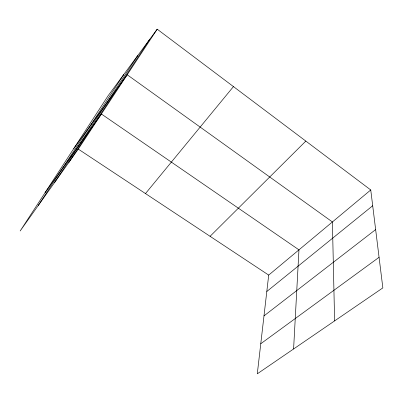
<?xml version="1.0" encoding="UTF-8"?>
<svg xmlns="http://www.w3.org/2000/svg" width="403" height="403" viewBox="0 0 403 403"><rect width="100%" height="100%" fill="white"/><g stroke="black" fill="none" stroke-linecap="round" stroke-linejoin="round"><path stroke-width="0.6" d="M293.596 348.973L298.966 249.85L101.39 113.999L45.071 192.679M370.75 189.964L268.7 275.098L257.295 373.813L382.85 287.898L370.75 189.964L157.2 29.187L108.11 95.743L20.15 230.995L78.288 149.105L157.2 29.187M38.149 205.646L123.797 74.474M54.581 182.499L137.73 55.589M68.817 162.449L149.508 39.62M73.724 148.621L127.212 74.762L332.404 221.952L334.611 320.909M145.483 193.571L233.453 86.595M210.079 236.309L305.827 141.085M266.806 291.49L372.699 205.742M263.99 315.892L375.646 229.584M260.771 343.734L379.072 257.305M78.288 149.105L268.7 275.098"/></g></svg>
